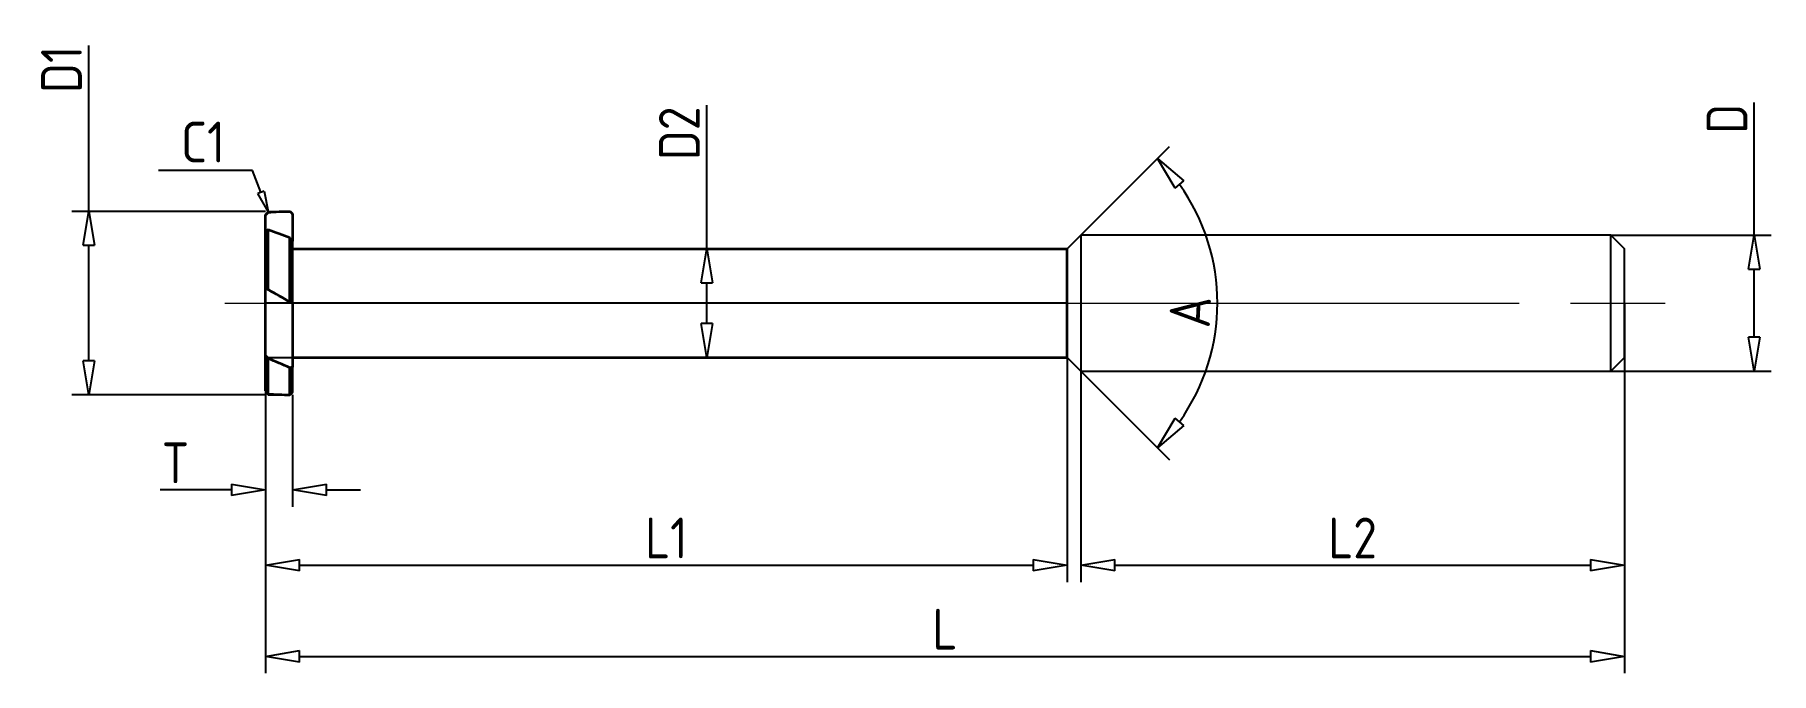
# Model space of a CAD drawing. Header units: millimetres. Extents: x -14 to 114, y -27 to 20.
import ezdxf
from ezdxf import colors
from ezdxf.entities.mleader import LeaderData, LeaderLine
from ezdxf.math import Vec2, Vec3

# ---------------------------------------------------------------- set-up
doc = ezdxf.new("R2010")
doc.units = ezdxf.units.MM
doc.linetypes.add('CENTER', pattern=[50.8, 31.75, -6.35, 6.35, -6.35])
doc.layers.add('中心线', color=1, linetype='CENTER', lineweight=15)
doc.styles.add('ZQisocp', font='geniso.shx', dxfattribs={"height": 3})
doc.styles.add('工程字', font='gbenor.shx', dxfattribs={"bigfont": 'gbcbig.shx'})
doc.dimstyles.new('ZQH', dxfattribs={"dimtxt": 3, "dimasz": 2.5, "dimexe": 1.25, "dimexo": 0, "dimgap": 0.5, "dimtad": 1, "dimdec": 3, "dimdsep": 46, "dimtxsty": '工程字', "dimblk": 'CLOSEDBLANK', "dimcen": -0.8, "dimclrd": 3, "dimclre": 3, "dimclrt": 3, "dimadec": 1, "dimazin": 2, "dimtfac": 1, "dimtdec": 3, "dimtofl": 0, "dimtmove": 0, "dimatfit": 3, "dimldrblk": 'CLOSEDBLANK', "dimfxl": 1, "dimtolj": 1, "dimtzin": 0, "dimarcsym": 0})

# ---------------------------------------------------------------- blocks, each defined once
blk = doc.blocks.new('_ClosedBlank')
at = {"color": 0, "linetype": 'ByBlock', "lineweight": -2}
for p, q in [((-1, 0.167), (0, 0)), ((-1, 0.167), (-1, -0.167)), ((0, 0), (-1, -0.167))]:
    blk.add_line(p, q, dxfattribs=at)
blk = doc.blocks.new('*D11')
at = {"color": 0, "lineweight": -2, "transparency": 16777216}
for p, q in [((112.56, 5), (112.56, 14.76)), ((102, 5), (113.81, 5)), ((112.56, -2.5), (112.56, 2.5)), ((102, -5), (113.81, -5))]:
    blk.add_line(p, q, dxfattribs=at)
at = {"layer": 'Defpoints', "color": 0, "transparency": 16777216}
for p in [(102, 5), (102, -5), (112.56, -5)]:
    blk.add_point(p, dxfattribs=at)
at = {"color": 0, "lineweight": -2, "transparency": 16777216, "xscale": 2.5, "yscale": 2.5, "zscale": 2.5}
for p, rotation in [((112.56, 5), 90), ((112.56, -5), 270)]:
    blk.add_blockref('_ClosedBlank', p, dxfattribs=dict(at, rotation=rotation))
at = {"color": 0, "transparency": 16777216, "insert": (110.55, 13.56), "char_height": 3, "attachment_point": 5, "rotation": 90, "style": '工程字'}
blk.add_mtext('\\A1;D', dxfattribs=at)
blk = doc.blocks.new('*D12')
at = {"color": 0, "lineweight": -2, "transparency": 16777216}
for p, q in [((63, -5), (63, -20.53)), ((103, -4), (103, -20.53)), ((65.5, -19.28), (100.5, -19.28))]:
    blk.add_line(p, q, dxfattribs=at)
at = {"layer": 'Defpoints', "color": 0, "transparency": 16777216}
for p in [(63, -5), (103, -4), (103, -19.28)]:
    blk.add_point(p, dxfattribs=at)
at = {"color": 0, "lineweight": -2, "transparency": 16777216, "xscale": 2.5, "yscale": 2.5, "zscale": 2.5, "rotation": 180}
blk.add_blockref('_ClosedBlank', (63, -19.28), dxfattribs=at)
at = {"color": 0, "lineweight": -2, "transparency": 16777216, "xscale": 2.5, "yscale": 2.5, "zscale": 2.5}
blk.add_blockref('_ClosedBlank', (103, -19.28), dxfattribs=at)
at = {"color": 0, "transparency": 16777216, "insert": (83, -17.28), "char_height": 3, "attachment_point": 5, "style": '工程字'}
blk.add_mtext('\\A1;L2', dxfattribs=at)
blk = doc.blocks.new('*D13')
at = {"color": 0, "lineweight": -2, "transparency": 16777216}
for p, q in [((3, -6.75), (3, -15)), ((5, -6.75), (5, -15)), ((0.5, -13.75), (-4.75, -13.75)), ((7.5, -13.75), (10, -13.75))]:
    blk.add_line(p, q, dxfattribs=at)
at = {"layer": 'Defpoints', "color": 0, "transparency": 16777216}
for p in [(3, -6.75), (5, -6.75), (5, -13.75)]:
    blk.add_point(p, dxfattribs=at)
at = {"color": 0, "lineweight": -2, "transparency": 16777216, "xscale": 2.5, "yscale": 2.5, "zscale": 2.5}
blk.add_blockref('_ClosedBlank', (3, -13.75), dxfattribs=at)
at = {"color": 0, "lineweight": -2, "transparency": 16777216, "xscale": 2.5, "yscale": 2.5, "zscale": 2.5, "rotation": 180}
blk.add_blockref('_ClosedBlank', (5, -13.75), dxfattribs=at)
at = {"color": 0, "transparency": 16777216, "insert": (-3.625, -11.75), "char_height": 3, "attachment_point": 5, "style": '工程字'}
blk.add_mtext('\\A1;T', dxfattribs=at)
blk = doc.blocks.new('*D14')
at = {"color": 0, "lineweight": -2, "transparency": 16777216}
for p, q in [((3, -4), (3, -20.53)), ((62, -4), (62, -20.53)), ((5.5, -19.28), (59.5, -19.28))]:
    blk.add_line(p, q, dxfattribs=at)
at = {"layer": 'Defpoints', "color": 0, "transparency": 16777216}
for p in [(3, -4), (62, -4), (62, -19.28)]:
    blk.add_point(p, dxfattribs=at)
at = {"color": 0, "lineweight": -2, "transparency": 16777216, "xscale": 2.5, "yscale": 2.5, "zscale": 2.5, "rotation": 180}
blk.add_blockref('_ClosedBlank', (3, -19.28), dxfattribs=at)
at = {"color": 0, "lineweight": -2, "transparency": 16777216, "xscale": 2.5, "yscale": 2.5, "zscale": 2.5}
blk.add_blockref('_ClosedBlank', (62, -19.28), dxfattribs=at)
at = {"color": 0, "transparency": 16777216, "insert": (32.5, -17.28), "char_height": 3, "attachment_point": 5, "style": '工程字'}
blk.add_mtext('\\A1;L1', dxfattribs=at)
blk = doc.blocks.new('*D15')
at = {"color": 0, "lineweight": -2, "transparency": 16777216}
for p, q in [((3, 0), (3, -27.24)), ((103, 0), (103, -27.24)), ((5.5, -25.99), (100.5, -25.99))]:
    blk.add_line(p, q, dxfattribs=at)
at = {"layer": 'Defpoints', "color": 0, "transparency": 16777216}
for p in [(3, 0), (103, 0), (103, -25.99)]:
    blk.add_point(p, dxfattribs=at)
at = {"color": 0, "lineweight": -2, "transparency": 16777216, "xscale": 2.5, "yscale": 2.5, "zscale": 2.5, "rotation": 180}
blk.add_blockref('_ClosedBlank', (3, -25.99), dxfattribs=at)
at = {"color": 0, "lineweight": -2, "transparency": 16777216, "xscale": 2.5, "yscale": 2.5, "zscale": 2.5}
blk.add_blockref('_ClosedBlank', (103, -25.99), dxfattribs=at)
at = {"color": 0, "transparency": 16777216, "insert": (53, -23.99), "char_height": 3, "attachment_point": 5, "style": '工程字'}
blk.add_mtext('\\A1;L', dxfattribs=at)
blk = doc.blocks.new('*D16')
at = {"color": 0, "lineweight": -2, "transparency": 16777216}
for p, q in [((-10, 6.75), (-10, 18.95)), ((3, 6.75), (-11.25, 6.75)), ((-10, -4.25), (-10, 4.25)), ((3, -6.75), (-11.25, -6.75))]:
    blk.add_line(p, q, dxfattribs=at)
at = {"layer": 'Defpoints', "color": 0, "transparency": 16777216}
for p in [(3, 6.75), (-10, -6.75), (3, -6.75)]:
    blk.add_point(p, dxfattribs=at)
at = {"color": 0, "lineweight": -2, "transparency": 16777216, "xscale": 2.5, "yscale": 2.5, "zscale": 2.5}
for p, rotation in [((-10, 6.75), 90), ((-10, -6.75), 270)]:
    blk.add_blockref('_ClosedBlank', p, dxfattribs=dict(at, rotation=rotation))
at = {"color": 0, "transparency": 16777216, "insert": (-12.01, 17.2), "char_height": 3, "attachment_point": 5, "rotation": 90, "style": '工程字'}
blk.add_mtext('\\A1;D1', dxfattribs=at)
blk = doc.blocks.new('*D17')
at = {"color": 0, "lineweight": -2, "transparency": 16777216}
for p, q in [((35.47, 4), (35.47, 14.56)), ((35.47, 4), (34.22, 4)), ((35.47, -1.5), (35.47, 1.5)), ((3, -4), (36.72, -4))]:
    blk.add_line(p, q, dxfattribs=at)
at = {"layer": 'Defpoints', "color": 0, "transparency": 16777216}
for p in [(35.47, 4), (3, -4), (35.47, -4)]:
    blk.add_point(p, dxfattribs=at)
at = {"color": 0, "lineweight": -2, "transparency": 16777216, "xscale": 2.5, "yscale": 2.5, "zscale": 2.5}
for p, rotation in [((35.47, 4), 90), ((35.47, -4), 270)]:
    blk.add_blockref('_ClosedBlank', p, dxfattribs=dict(at, rotation=rotation))
at = {"color": 0, "transparency": 16777216, "insert": (33.46, 12.49), "char_height": 3, "attachment_point": 5, "rotation": 90, "style": '工程字'}
blk.add_mtext('\\A1;D2', dxfattribs=at)
blk = doc.blocks.new('*D18')
at = {"color": 0, "lineweight": -2, "transparency": 16777216}
for p, q in [((63, 5), (69.53, 11.53)), ((63, -5), (69.53, -11.53))]:
    blk.add_line(p, q, dxfattribs=at)
blk.add_arc((58, 0), 15.05, 324.5271, 35.4729, dxfattribs=at)
at = {"layer": 'Defpoints', "color": 0, "transparency": 16777216}
for p in [(62, 4), (63, 5), (72.54, 3.9), (62, -4), (63, -5)]:
    blk.add_point(p, dxfattribs=at)
at = {"color": 0, "lineweight": -2, "transparency": 16777216, "xscale": 2.5, "yscale": 2.5, "zscale": 2.5}
for p, rotation in [((68.64, 10.64), 130.2364589350313), ((68.64, -10.64), 229.7635410649686)]:
    blk.add_blockref('_ClosedBlank', p, dxfattribs=dict(at, rotation=rotation))
at = {"color": 0, "transparency": 16777216, "insert": (71.04, -0.65), "char_height": 3, "attachment_point": 5, "rotation": 87.144, "style": '工程字'}
blk.add_mtext('\\A1;A', dxfattribs=at)

msp = doc.modelspace()

# ---------------------------------------------------------------- linework, layer by layer
at = {"lineweight": 35}
for p, q in [((5, 6.55), (4.9746, 6.5754)), ((5, 6.55), (5, 6.55)), ((3, 1.1025), (3, 5.2887)), ((3.2, 1.0017), (3.2, 5.3937)), ((4.8, 0.0817), (4.8, 4.7896)), ((5, -0.0127), (5, 4.5537)), ((5, 4), (62, 4)), ((62, -4), (62, 4)), ((3, -6.4565), (3, -3.8642)), ((3.2, -6.6753), (3.2, -4.0584)), ((4.8, -6.7495), (4.8, -4.7563)), ((5, -4), (62, -4)), ((5, -6.55), (5, -4.7081)), ((5, -6.55), (4.9746, -6.5754))]:
    msp.add_line(p, q, dxfattribs=at)
for p, q in [((62, 4), (63, 5)), ((63, 5), (63, -5)), ((102, 5), (63, 5)), ((102, 5), (103, 4)), ((102, -5), (102, 5)), ((103, -4), (103, 4)), ((62, -4), (63, -5)), ((63, -5), (102, -5)), ((103, -4), (102, -5))]:
    msp.add_line(p, q)
at = {"color": 2}
msp.add_lwpolyline([(3, 0), (3, 6.55), (3.2, 6.75), (3.2, 6.75), (4.8, 6.75), (4.8, 6.75), (5, 6.55), (5, 4), (62, 4), (62, 0), (3, 0)], dxfattribs=at)
at = {"color": 0, "extrusion": (0, -1.22465e-16, -1)}
msp.add_lwpolyline([(-3, 0), (-3, -6.55), (-3.2, -6.75), (-3.2, -6.75), (-4.8, -6.75), (-4.8, -6.75), (-5, -6.55), (-5, -4), (-62, -4), (-62, 0), (-3, 0)], dxfattribs=at)
at = {"lineweight": 35}
for points, knots in [([(3, 6.4565), (3.0195, 6.4778), (3.039, 6.499), (3.106, 6.5722), (3.1532, 6.624), (3.2, 6.6753)], [18.559144033, 18.559144033, 18.559144033, 18.559144033, 18.653334152, 18.653334152, 18.885219174, 18.885219174, 18.885219174, 18.885219174]), ([(3, 5.2887), (3, 5.3133), (3, 5.3383), (3, 5.5616), (3, 5.7808), (3, 6.1592), (3, 6.3067), (3, 6.4565)], [6.48729081, 6.48729081, 6.48729081, 6.48729081, 6.58291037, 6.58291037, 7.32842484, 7.32842484, 7.78264619, 7.78264619, 7.78264619, 7.78264619]), ([(5, 6.55), (5, 6.3108), (5, 6.0718), (5, 5.5694), (5, 5.3146), (5, 4.8872), (5, 4.7092), (5, 4.5537)], [0.05017176, 0.05017176, 0.05017176, 0.05017176, 0.77011105, 0.77011105, 1.61613086, 1.61613086, 2.34305811, 2.34305811, 2.34305811, 2.34305811]), ([(3, -3.8642), (3, -3.8273), (3, -3.7875), (3, -3.5812), (3, -3.3812), (3, -2.9024), (3, -2.6209), (3, -1.9795), (3, -1.6164), (3, -0.8545), (3, -0.4567), (3, 0.1858), (3, 0.445), (3, 0.8013), (3, 0.9215), (3, 1.0512), (3, 1.0851), (3, 1.1025)], [1.38345178, 1.38345178, 1.38345178, 1.38345178, 1.58760319, 1.58760319, 2.37328125, 2.37328125, 3.26413575, 3.26413575, 4.33180046, 4.33180046, 5.56664649, 5.56664649, 6.58291037, 6.58291037, 7.32842484, 7.32842484, 7.78264619, 7.78264619, 7.78264619, 7.78264619]), ([(5, -0.0127), (5, -0.0216), (5, -0.0493), (5, -0.1717), (5, -0.299), (5, -0.6588), (5, -0.9045), (5, -1.5091), (5, -1.8817), (5, -2.6385), (5, -3.0226), (5, -3.7036), (5, -4.0011), (5, -4.4303), (5, -4.5787), (5, -4.7081)], [0.28109243, 0.28109243, 0.28109243, 0.28109243, 0.77011105, 0.77011105, 1.61613086, 1.61613086, 2.61927429, 2.61927429, 3.80884294, 3.80884294, 4.93819458, 4.93819458, 5.87607945, 5.87607945, 6.45145596, 6.45145596, 6.45145596, 6.45145596]), ([(3, -6.4565), (3.0279, -6.4869), (3.0556, -6.5172), (3.1224, -6.5902), (3.1614, -6.6329), (3.2, -6.6753)], [7.343862889, 7.343862889, 7.343862889, 7.343862889, 7.452051267, 7.452051267, 7.606071035, 7.606071035, 7.606071035, 7.606071035])]:
    msp.add_open_spline(points, degree=3, knots=knots, dxfattribs=at)
for points in [[(3.2, 6.6753), (3.7335, 6.721), (4.2665, 6.7458), (4.8, 6.7495)], [(4.8, 6.7495), (4.8586, 6.6912), (4.9168, 6.6332), (4.9746, 6.5754)], [(4.9746, 6.5754), (4.9831, 6.5669), (4.9915, 6.5585), (5, 6.55)], [(3.2, 5.3937), (3.1336, 5.3577), (3.0668, 5.3227), (3, 5.2887)], [(4.8, 4.7896), (4.2665, 5.0067), (3.7335, 5.2085), (3.2, 5.3937)], [(5, 4.5537), (4.9323, 4.6306), (4.8656, 4.7094), (4.8, 4.7896)], [(3, 1.1025), (3.0674, 1.073), (3.1342, 1.0394), (3.2, 1.0017)], [(3.2, 1.0017), (3.7335, 0.6971), (4.2665, 0.3897), (4.8, 0.0817)], [(4.8, 0.0817), (4.8672, 0.0522), (4.9339, 0.0206), (5, -0.0127)], [(3.2, -4.0584), (3.1322, -3.9944), (3.0653, -3.9295), (3, -3.8642)], [(4.8, -4.7563), (4.2665, -4.5377), (3.7335, -4.3045), (3.2, -4.0584)], [(5, -4.7081), (4.9323, -4.7279), (4.8656, -4.7439), (4.8, -4.7563)], [(3.2, -6.6753), (3.7335, -6.721), (4.2665, -6.7458), (4.8, -6.7495)], [(4.8, -6.7495), (4.8586, -6.6912), (4.9168, -6.6332), (4.9746, -6.5754)]]:
    msp.add_open_spline(points, degree=3, dxfattribs=at)
at = {"layer": '中心线'}
for p, q in [((0, 0), (106, 0)), ((60.9414, 0), (104.7423, 0))]:
    msp.add_line(p, q, dxfattribs=at)

# ---------------------------------------------------------------- dimensions: what is measured, and where the dimension line sits
at = {"color": 0}
for base, p1, p2, text, picture, middle in [((-10, -6.75), (3, 6.75), (3, -6.75), 'D1', '*D16', (-10, 17.2007)), ((35.4703, -4), (35.4703, 4), (3, -4), 'D2', '*D17', (35.4703, 12.4882)), ((112.5589, -5), (102, 5), (102, -5), 'D', '*D11', (112.5589, 13.5626))]:
    dim = msp.add_linear_dim(base=base, p1=p1, p2=p2, angle=90, text=text, dimstyle='ZQH', override={"dimclrd": 0, "dimclre": 0, "dimclrt": 0}, dxfattribs=at)
    dim.commit()
    dim.dimension.update_dxf_attribs({"geometry": picture, "text_midpoint": middle, "dimtype": 160})
dim = msp.add_angular_dim_2l(base=(72.5394, 3.8958), line1=((62, -4), (63, -5)), line2=((62, 4), (63, 5)), text='A', dimstyle='ZQH', override={"dimclrd": 0, "dimclre": 0, "dimclrt": 0})
dim.commit()
dim.dimension.update_dxf_attribs({"geometry": '*D18', "text_midpoint": (73.0336, -0.75), "dimtype": 162})
for base, p1, p2, text, picture, middle in [((103, -25.9856), (3, 0), (103, 0), 'L', '*D15', (53, -25.9856)), ((62, -19.283), (3, -4), (62, -4), 'L1', '*D14', (32.5, -19.283)), ((103, -19.283), (63, -5), (103, -4), 'L2', '*D12', (83, -19.283)), ((5, -13.75), (3, -6.75), (5, -6.75), 'T', '*D13', (-3.625, -13.75))]:
    dim = msp.add_linear_dim(base=base, p1=p1, p2=p2, text=text, dimstyle='ZQH', override={"dimclrd": 0, "dimclre": 0, "dimclrt": 0}, dxfattribs=at)
    dim.commit()
    dim.dimension.update_dxf_attribs({"geometry": picture, "text_midpoint": middle, "dimtype": 160})

# ---------------------------------------------------------------- leaders
ml = msp.add_multileader_mtext('Standard')
ml.set_content('{\\C256;C1}', color=3, style='ZQisocp')
ml.set_leader_properties()
ml.set_arrow_properties(name='CLOSEDBLANK')
ml.build(insert=Vec2(0, 0))
ml.multileader.update_dxf_attribs({"has_dogleg": 0, "text_left_attachment_type": 6, "text_right_attachment_type": 6, "dogleg_length": 0, "arrow_head_size": 1.5})
ctx = ml.context
ctx.base_point, ctx.char_height, ctx.arrow_head_size, ctx.plane_origin = Vec3(-4.7861, 9.75), 3, 1.5, Vec3(3, 0)
ctx.left_attachment, ctx.right_attachment, ctx.text_align_type = 6, 6, 2
notes = []
notes.append((ctx, [(1, (1, 1, 0), (2.0537, 9.75), (-1, 0), 0, [(0, [(3.2, 6.75)], 0, [])])]))
ctx.mtext.insert, ctx.mtext.alignment, ctx.mtext.line_spacing_factor, ctx.mtext.line_spacing_style, ctx.mtext.flow_direction = Vec3(0.0537, 13.35), 3, 0.8, 2, 5
for ctx, leaders in notes:
    for number, flags, end, landing, length, lines in leaders:
        leader = LeaderData()
        leader.index, (leader.has_last_leader_line, leader.has_dogleg_vector, leader.attachment_direction) = number, flags
        leader.last_leader_point, leader.dogleg_vector, leader.dogleg_length = Vec3(end), Vec3(landing), length
        for number, points, colour, breaks in lines:
            line = LeaderLine()
            line.index, line.vertices, line.color, line.breaks = number, Vec3.list(points), colors.encode_raw_color(colour), breaks
            leader.lines.append(line)
        ctx.leaders.append(leader)

doc.saveas('drawing.dxf')
